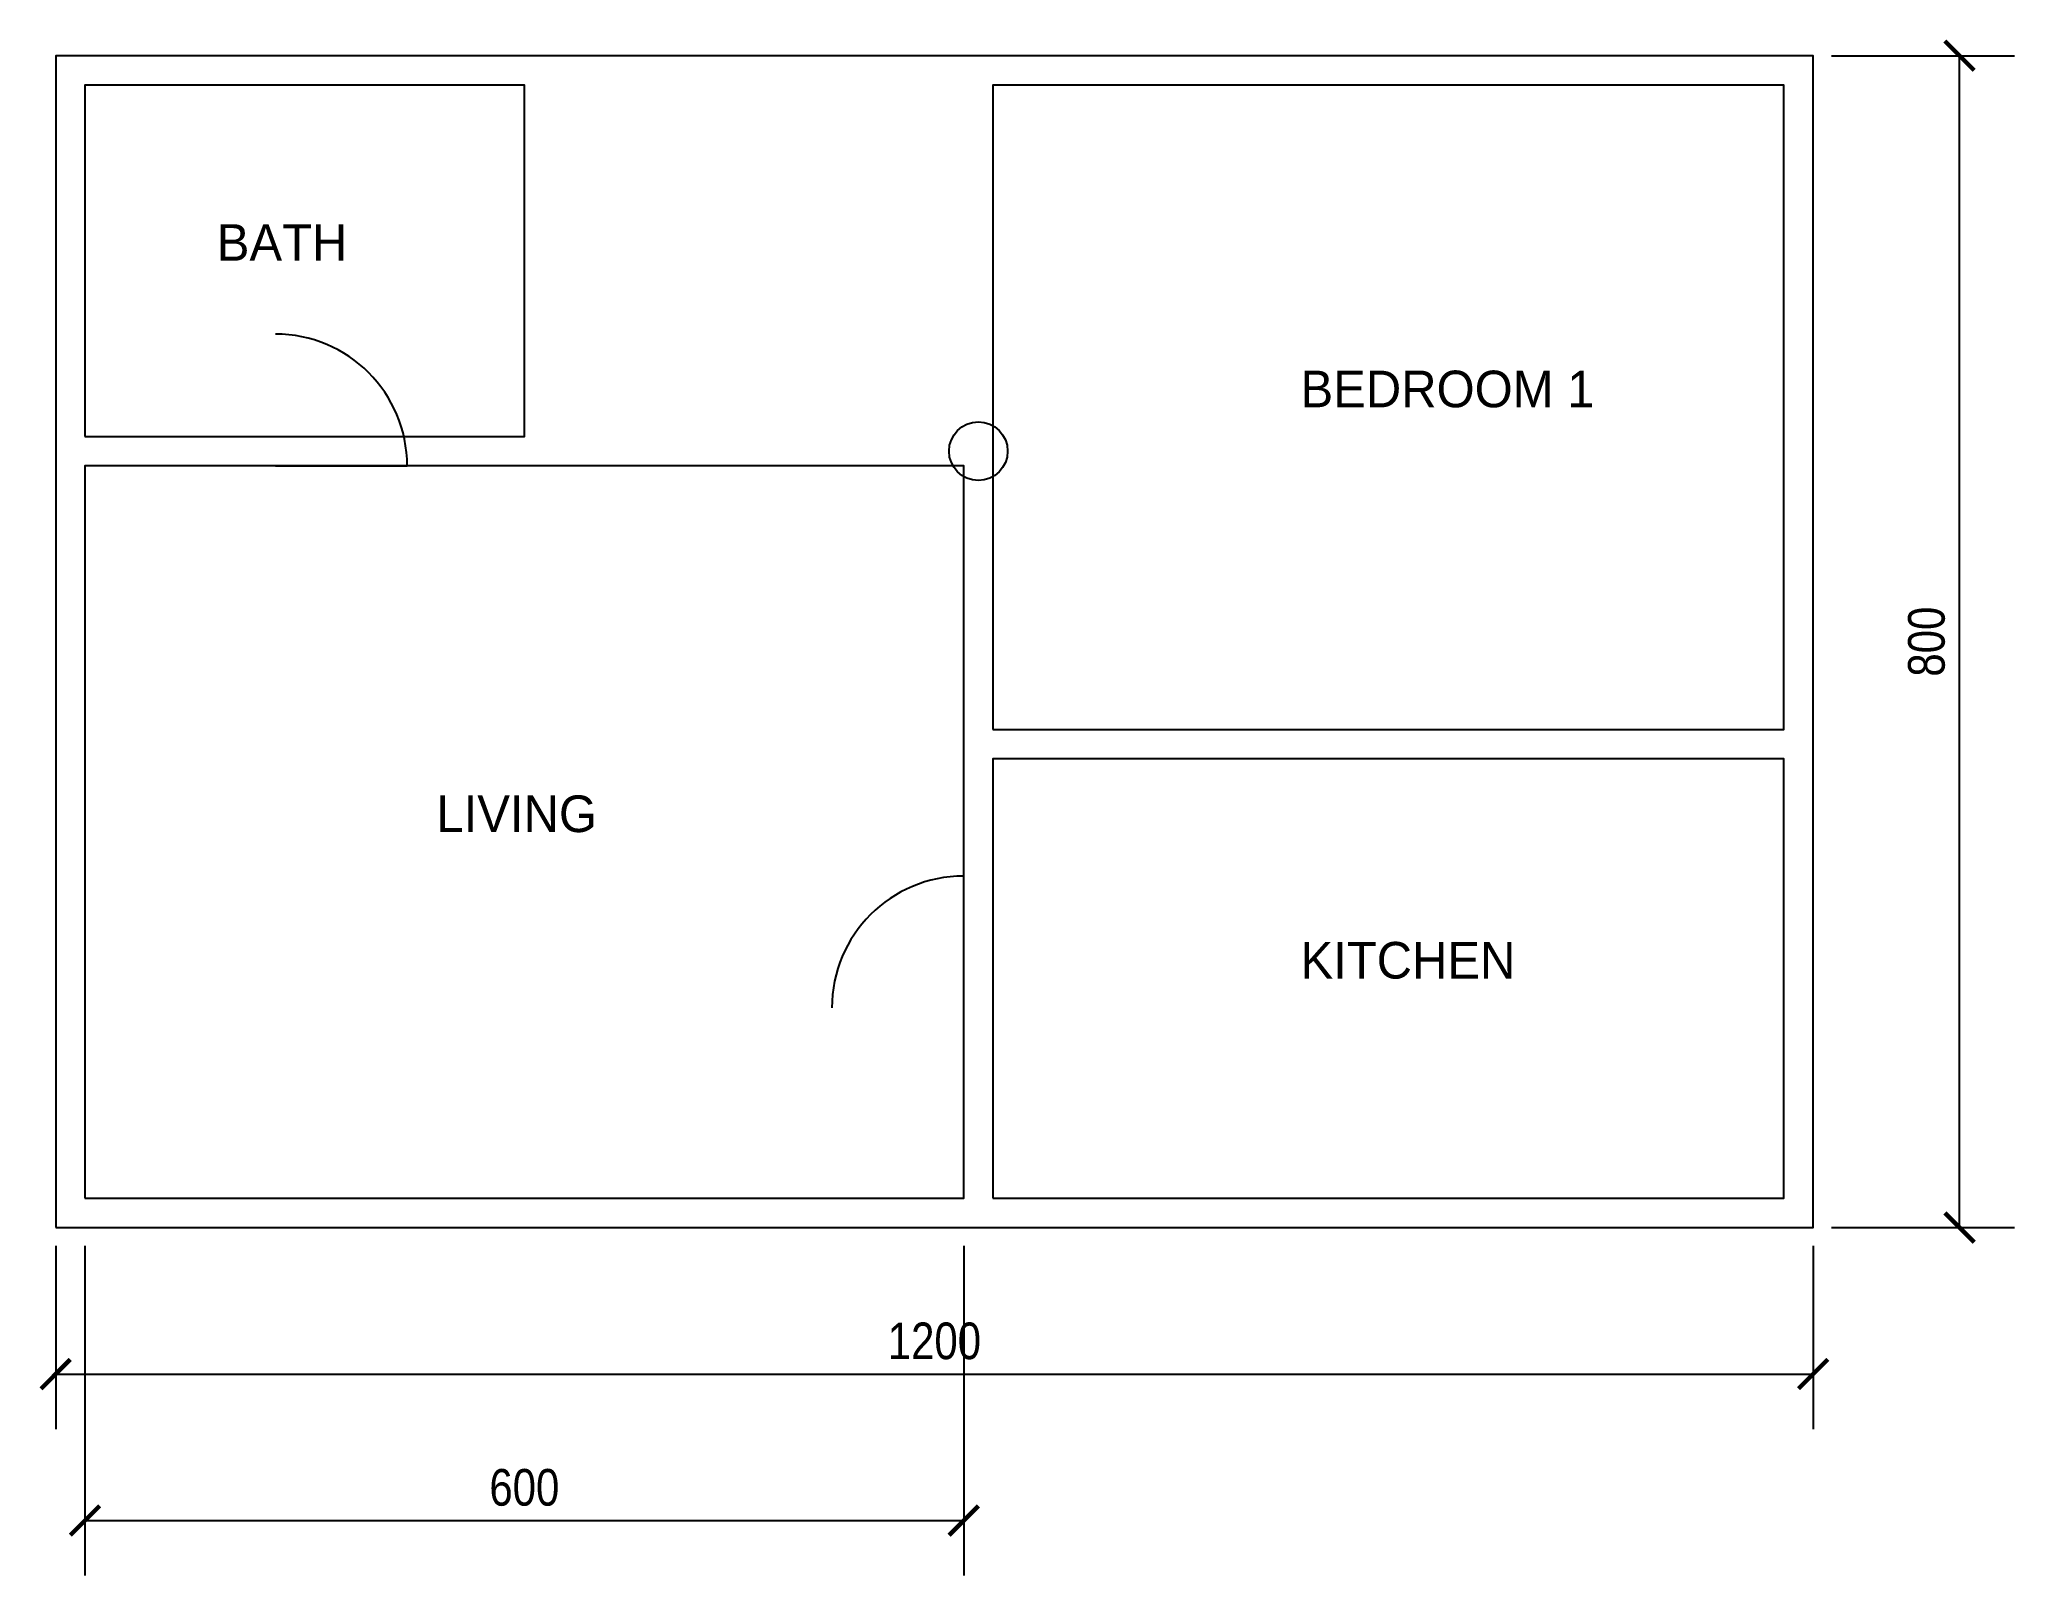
# Model space of a CAD drawing. Header units: metres. Extents: x -0.1 to 13.4, y -2.4 to 8.1.
import ezdxf

# ---------------------------------------------------------------- set-up
doc = ezdxf.new("R2010")
doc.units = ezdxf.units.M
for name, color, linetype in [('A-DIMS', 1, 'Continuous'), ('A-DOOR', 3, 'Continuous'), ('A-ROOM', 5, 'Continuous'), ('A-TEXT', 2, 'Continuous'), ('A-WALL', 7, 'Continuous'), ('S-COLS', 6, 'Continuous')]:
    doc.layers.add(name, color=color, linetype=linetype)
doc.styles.add('OpenSansCondensed-Light', font='OpenSansCondensed-Light.ttf')
doc.dimstyles.new('EZDXF', dxfattribs={"dimtxt": 0.25, "dimasz": 0.175, "dimexe": 0.375, "dimexo": 0.125, "dimgap": 0.1, "dimtad": 1, "dimlfac": 100, "dimzin": 12, "dimdsep": 46, "dimtxsty": 'OpenSansCondensed-Light', "dimblk": 'ARCHTICK', "dimcen": 2.5, "dimazin": 3, "dimtfac": 0.5, "dimtmove": 2, "dimatfit": 3})

# ---------------------------------------------------------------- blocks, each defined once
blk = doc.blocks.new('DOOR900')
blk.add_line((0, 0), (0.9, 0))
blk.add_arc((0, 0), 0.9, 0, 90)
blk = doc.blocks.new('_ARCHTICK')
at = {"color": 0, "linetype": 'BYBLOCK', "const_width": 0.15}
blk.add_lwpolyline([(-0.5, -0.5), (0.5, 0.5)], dxfattribs=at)

msp = doc.modelspace()

# ---------------------------------------------------------------- linework, layer by layer
at = {"layer": 'A-ROOM'}
for points in [[(0.2, 5.4), (3.2, 5.4), (3.2, 7.8), (0.2, 7.8)], [(6.4, 3.4), (11.8, 3.4), (11.8, 7.8), (6.4, 7.8)], [(0.2, 0.2), (6.2, 0.2), (6.2, 5.2), (0.2, 5.2)], [(6.4, 0.2), (11.8, 0.2), (11.8, 3.2), (6.4, 3.2)]]:
    msp.add_lwpolyline(points, close=True, dxfattribs=at)
at = {"layer": 'A-WALL'}
msp.add_lwpolyline([(0, 0), (12, 0), (12, 8), (0, 8)], close=True, dxfattribs=at)
at = {"layer": 'S-COLS'}
msp.add_circle((6.3, 5.3), 0.2, dxfattribs=at)

# ---------------------------------------------------------------- block references
at = {"layer": 'A-DOOR'}
msp.add_blockref('DOOR900', (1.5, 5.2), dxfattribs=at)
at = {"layer": 'A-DOOR', "rotation": 90}
msp.add_blockref('DOOR900', (6.2, 1.5), dxfattribs=at)

# ---------------------------------------------------------------- texts
at = {"layer": 'A-TEXT'}
for s, p in [('BATH', (1.1, 6.6)), ('BEDROOM 1', (8.5, 5.6)), ('LIVING', (2.6, 2.7)), ('KITCHEN', (8.5, 1.7))]:
    msp.add_text(s, height=0.25, dxfattribs=at).set_placement(p)

# ---------------------------------------------------------------- dimensions: what is measured, and where the dimension line sits
at = {"layer": 'A-DIMS'}
msp.add_linear_dim(base=(13, 0), p1=(12, 0), p2=(12, 8), angle=90, dimstyle='EZDXF', override={"dimtxt": 0.25, "dimasz": 0.2}, dxfattribs=at).render()
for base, p1, p2 in [((0, -1), (0, 0), (12, 0)), ((0.2, -2), (0.2, 0), (6.2, 0))]:
    msp.add_linear_dim(base=base, p1=p1, p2=p2, dimstyle='EZDXF', override={"dimtxt": 0.25, "dimasz": 0.2}, dxfattribs=at).render()

doc.saveas('drawing.dxf')
